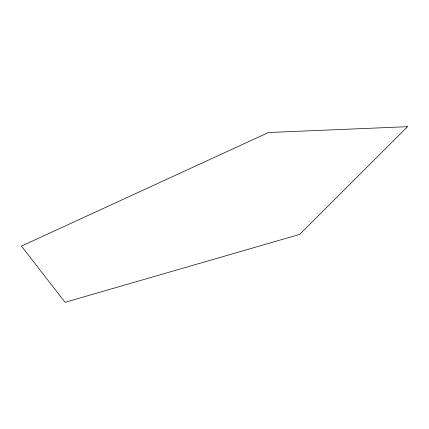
<?xml version="1.0" encoding="UTF-8"?>
<svg xmlns="http://www.w3.org/2000/svg" width="429" height="429" viewBox="0 0 429 429"><rect width="100%" height="100%" fill="white"/><g stroke="black" fill="none" stroke-linecap="round" stroke-linejoin="round"><path stroke-width="0.64" d="M407.55 126.684L299.646 234.416L65.079 302.316L21.45 246.096L268.452 132.529L407.55 126.684"/></g></svg>
